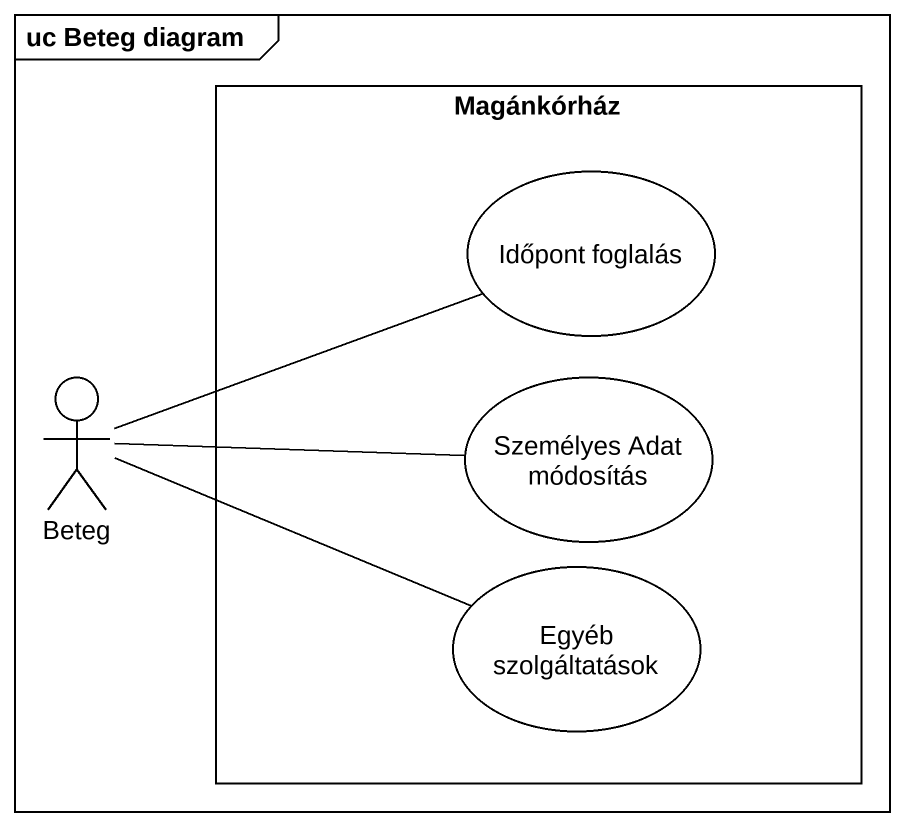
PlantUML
@startuml
mainframe uc Beteg diagram
rectangle Magánkórház {
  usecase "Időpont foglalás" as Időpont_foglalás
  usecase "Személyes Adat módosítás" as Személyes_Adat_módosítás
  usecase "Egyéb szolgáltatások" as Egyéb_szolgáltatások
}
actor Beteg
Beteg -right- Időpont_foglalás
Beteg -right- Személyes_Adat_módosítás
Beteg -right- Egyéb_szolgáltatások
@enduml
